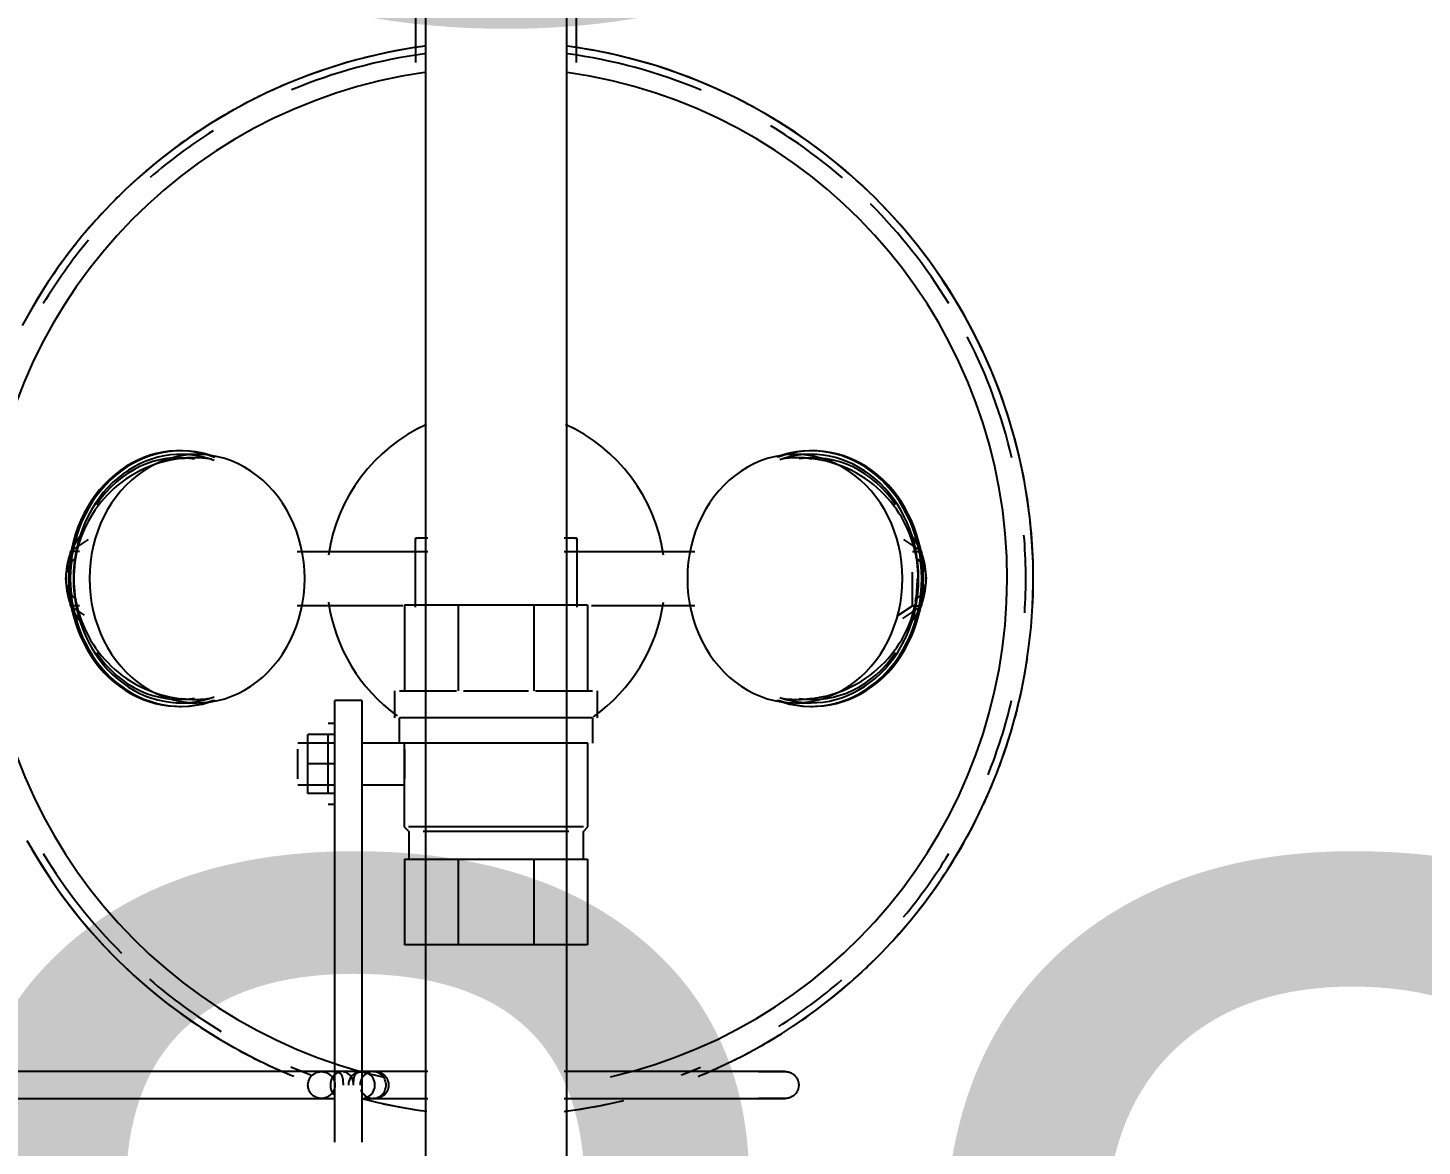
# Model space of a CAD drawing. Extents: x 15525 to 50715, y -3252 to 56414.
# Drawn here: x 38662 to 38991.5, y 32066.6 to 32331 of the extents above; entities that cross this region are included whole.
import ezdxf

# ---------------------------------------------------------------- set-up
doc = ezdxf.new("R2010")
doc.units = 0
doc.header["$MEASUREMENT"] = 0
doc.layers.add('H-Fixtures__Sink', color=252, linetype='CONTINUOUS')
doc.layers.add('RM$TXT', color=4, linetype='CONTINUOUS')
doc.styles.add('Arial', font='arial.ttf')

msp = doc.modelspace()

# ---------------------------------------------------------------- linework, layer by layer
at = {"layer": 'H-Fixtures__Sink'}
for p, q in [((38753.57, 32400.28), (38753.57, 32322.83)), ((38755.92, 32399.69), (38755.92, 31827.27)), ((38789.32, 31827.27), (38789.32, 32399.69)), ((38791.67, 32322.83), (38791.67, 32400.28)), ((38698.14, 32231.04), (38697.74, 32231.04)), ((38701.95, 32230.19), (38698.14, 32230.19)), ((38847.09, 32230.19), (38843.28, 32230.19)), ((38847.49, 32231.04), (38847.09, 32231.04)), ((38672.03, 32207.24), (38676.29, 32210.08)), ((38756.49, 32210.35), (38753.59, 32210.35)), ((38753.59, 32194.09), (38753.59, 32210.35)), ((38753.59, 32210.35), (38753.59, 32210.02)), ((38791.69, 32210.35), (38788.75, 32210.35)), ((38791.69, 32210.02), (38791.69, 32210.35)), ((38791.69, 32210.35), (38791.69, 32194.09)), ((38868.94, 32210.08), (38873.2, 32207.24)), ((38672.03, 32194.41), (38672.03, 32207.24)), ((38674.17, 32207.24), (38672.03, 32207.24)), ((38756.49, 32207.17), (38725.6, 32207.17)), ((38819.63, 32207.17), (38788.75, 32207.17)), ((38871.06, 32207.24), (38873.2, 32207.24)), ((38873.2, 32207.24), (38873.2, 32194.41)), ((38871.06, 32194.41), (38871.06, 32202.33)), ((38675.35, 32192.19), (38672.03, 32194.41)), ((38674.17, 32194.41), (38672.03, 32194.41)), ((38725.6, 32194.47), (38750.6, 32194.47)), ((38750.99, 32194.59), (38763.66, 32194.59)), ((38750.99, 32194.59), (38750.99, 32174.27)), ((38763.66, 32194.59), (38781.58, 32194.59)), ((38763.66, 32194.59), (38763.66, 32174.27)), ((38781.58, 32194.59), (38794.25, 32194.59)), ((38781.58, 32194.59), (38781.58, 32174.27)), ((38794.25, 32194.59), (38794.25, 32174.27)), ((38795.15, 32194.47), (38819.63, 32194.47)), ((38867.35, 32191.93), (38871.06, 32194.41)), ((38873.2, 32194.41), (38868.71, 32191.42)), ((38871.06, 32194.41), (38873.2, 32194.41)), ((38748.62, 32174.27), (38748.62, 32167.92)), ((38749.79, 32174.27), (38763.29, 32174.27)), ((38764.95, 32174.27), (38772.62, 32174.27)), ((38772.62, 32174.27), (38780.29, 32174.27)), ((38781.94, 32174.27), (38795.45, 32174.27)), ((38796.62, 32167.92), (38796.62, 32174.27)), ((38697.74, 32170.6), (38698.14, 32170.6)), ((38698.14, 32171.46), (38701.95, 32171.46)), ((38734.52, 32090.03), (38734.52, 32171.97)), ((38740.87, 32171.97), (38734.52, 32171.97)), ((38740.87, 32171.97), (38740.87, 32090.03)), ((38843.28, 32171.46), (38847.09, 32171.46)), ((38847.09, 32170.6), (38847.49, 32170.6)), ((38749.76, 32167.92), (38749.76, 32161.95)), ((38772.62, 32167.92), (38749.79, 32167.92)), ((38795.45, 32167.92), (38772.62, 32167.92)), ((38795.48, 32161.95), (38795.48, 32167.92)), ((38728.17, 32157.01), (38728.17, 32163.99)), ((38734.52, 32163.99), (38728.17, 32163.99)), ((38734.52, 32166.53), (38732.93, 32166.53)), ((38734.52, 32161.95), (38725.75, 32161.95)), ((38732.93, 32157.01), (38732.93, 32163.74)), ((38750.99, 32161.95), (38740.87, 32161.95)), ((38772.62, 32161.95), (38750.88, 32161.95)), ((38750.9, 32161.95), (38750.9, 32142.14)), ((38794.36, 32161.95), (38772.62, 32161.95)), ((38794.34, 32142.14), (38794.34, 32161.95)), ((38725.75, 32157.01), (38725.75, 32160.5)), ((38750.99, 32160.5), (38750.99, 32157.01)), ((38725.75, 32153.51), (38725.75, 32157.01)), ((38728.17, 32150.02), (38728.17, 32157.01)), ((38734.52, 32157.01), (38728.17, 32157.01)), ((38732.93, 32150.27), (38732.93, 32157.01)), ((38750.99, 32157.01), (38750.99, 32153.51)), ((38725.75, 32152.06), (38734.52, 32152.06)), ((38740.87, 32152.06), (38750.99, 32152.06)), ((38734.52, 32150.02), (38728.17, 32150.02)), ((38732.93, 32147.48), (38734.52, 32147.48)), ((38750.9, 32142.14), (38751.98, 32141.06)), ((38772.62, 32142.14), (38751.96, 32142.14)), ((38751.98, 32141.06), (38751.98, 32134.52)), ((38772.62, 32141.06), (38755.42, 32141.06)), ((38793.27, 32142.14), (38772.62, 32142.14)), ((38789.82, 32141.06), (38772.62, 32141.06)), ((38793.26, 32141.06), (38794.34, 32142.14)), ((38793.26, 32134.52), (38793.26, 32141.06)), ((38750.99, 32134.52), (38763.66, 32134.52)), ((38750.99, 32134.52), (38750.99, 32114.2)), ((38763.66, 32134.52), (38781.58, 32134.52)), ((38763.66, 32134.52), (38763.66, 32114.2)), ((38781.58, 32134.52), (38794.25, 32134.52)), ((38781.58, 32134.52), (38781.58, 32114.2)), ((38794.25, 32134.52), (38794.25, 32114.2)), ((38763.66, 32114.2), (38750.99, 32114.2)), ((38781.58, 32114.2), (38763.66, 32114.2)), ((38794.25, 32114.2), (38781.58, 32114.2)), ((38734.52, 32081.05), (38734.52, 32090.03)), ((38740.87, 32090.03), (38740.87, 32081.05)), ((38731.34, 32084.27), (38622.54, 32084.27)), ((38756.49, 32084.27), (38628.04, 32084.27)), ((38734.52, 32081.05), (38734.52, 32084.25)), ((38756.49, 32084.27), (38736.21, 32084.27)), ((38743.55, 32084.27), (38740.87, 32084.27)), ((38740.87, 32084.25), (38740.87, 32081.05)), ((38840.14, 32084.27), (38788.75, 32084.27)), ((38834.64, 32084.27), (38788.75, 32084.27)), ((38734.52, 32067.58), (38734.52, 32081.05)), ((38734.52, 32081.05), (38734.52, 32081.05)), ((38740.87, 32081.05), (38740.87, 32067.58)), ((38740.87, 32081.05), (38740.87, 32081.05)), ((38622.54, 32077.92), (38731.34, 32077.92)), ((38628.04, 32077.92), (38734.52, 32077.92)), ((38740.87, 32077.92), (38756.49, 32077.92)), ((38740.87, 32077.92), (38756.49, 32077.92)), ((38740.87, 32077.92), (38743.55, 32077.92)), ((38788.75, 32077.92), (38840.14, 32077.92)), ((38788.75, 32077.92), (38834.64, 32077.92)), ((38734.52, 32067.58), (38734.52, 32067.58)), ((38740.87, 32067.58), (38740.87, 32067.58))]:
    msp.add_line(p, q, dxfattribs=at)
at = {"layer": 'H-Fixtures__Sink', "flags": 128}
for points in [[(38755.92, 32326.7), (38752.38, 32326.2), (38747.39, 32325.29), (38742.43, 32324.18), (38737.52, 32322.88), (38732.67, 32321.37), (38727.88, 32319.68), (38723.16, 32317.8), (38718.52, 32315.72), (38713.97, 32313.47), (38709.51, 32311.03), (38705.16, 32308.42), (38700.91, 32305.64), (38696.77, 32302.69), (38692.76, 32299.57), (38688.88, 32296.3), (38685.13, 32292.88), (38681.51, 32289.3), (38678.05, 32285.59), (38674.73, 32281.74), (38671.58, 32277.76), (38668.58, 32273.66), (38665.75, 32269.44), (38663.09, 32265.11), (38660.61, 32260.68)], [(38822.73, 32084.14), (38826.71, 32085.92), (38831.26, 32088.17), (38835.72, 32090.61), (38840.08, 32093.22), (38844.33, 32096), (38848.46, 32098.96), (38852.47, 32102.07), (38856.36, 32105.34), (38860.11, 32108.77), (38863.72, 32112.34), (38867.19, 32116.05), (38870.5, 32119.9), (38873.66, 32123.88), (38876.66, 32127.98), (38879.48, 32132.2), (38882.14, 32136.53), (38884.63, 32140.96), (38886.93, 32145.49), (38889.05, 32150.11), (38890.99, 32154.8), (38892.73, 32159.57), (38894.29, 32164.41), (38895.64, 32169.3), (38896.81, 32174.25), (38897.77, 32179.24), (38898.53, 32184.26), (38899.09, 32189.31), (38899.45, 32194.37), (38899.61, 32199.45), (38899.56, 32204.53), (38899.31, 32209.6), (38898.86, 32214.66), (38898.21, 32219.7), (38897.35, 32224.71), (38896.3, 32229.68), (38895.04, 32234.6), (38893.6, 32239.47), (38891.95, 32244.27), (38890.12, 32249.01), (38888.1, 32253.67), (38885.89, 32258.25), (38883.51, 32262.73), (38880.94, 32267.12), (38878.2, 32271.4), (38875.3, 32275.56), (38872.23, 32279.61), (38869, 32283.53), (38865.61, 32287.32), (38862.08, 32290.97), (38858.4, 32294.47), (38854.59, 32297.83), (38850.64, 32301.03), (38846.57, 32304.07), (38842.39, 32306.94), (38838.09, 32309.65), (38833.68, 32312.18), (38829.18, 32314.53), (38824.59, 32316.7), (38819.91, 32318.69), (38815.16, 32320.48), (38810.34, 32322.09), (38805.46, 32323.5), (38800.53, 32324.72), (38795.55, 32325.73), (38790.54, 32326.55)], [(38702.15, 32229.39), (38700.83, 32229.39), (38699.52, 32229.34), (38698.21, 32229.22), (38696.91, 32229.05), (38695.62, 32228.81), (38694.35, 32228.52), (38693.1, 32228.18), (38691.88, 32227.78), (38690.69, 32227.33), (38689.52, 32226.83), (38688.39, 32226.28), (38687.29, 32225.69), (38686.23, 32225.06), (38685.21, 32224.39), (38684.23, 32223.69), (38683.29, 32222.95), (38682.39, 32222.19), (38681.54, 32221.4), (38680.72, 32220.58), (38679.95, 32219.74), (38679.22, 32218.88), (38678.54, 32218), (38677.89, 32217.11), (38677.29, 32216.2), (38676.72, 32215.28), (38676.2, 32214.35), (38675.72, 32213.4), (38675.27, 32212.45), (38674.87, 32211.49), (38674.5, 32210.53), (38674.17, 32209.56), (38673.87, 32208.59), (38673.62, 32207.61), (38673.39, 32206.63), (38673.21, 32205.64), (38673.06, 32204.65), (38672.94, 32203.67), (38672.86, 32202.68), (38672.81, 32201.69), (38672.8, 32200.82)], [(38872.43, 32200.82), (38872.41, 32201.81), (38872.36, 32202.8), (38872.28, 32203.79), (38872.16, 32204.78), (38872, 32205.77), (38871.81, 32206.75), (38871.58, 32207.73), (38871.32, 32208.71), (38871.02, 32209.68), (38870.69, 32210.65), (38870.31, 32211.62), (38869.9, 32212.57), (38869.45, 32213.52), (38868.97, 32214.46), (38868.44, 32215.39), (38867.87, 32216.31), (38867.26, 32217.22), (38866.61, 32218.11), (38865.92, 32218.99), (38865.18, 32219.85), (38864.4, 32220.68), (38863.59, 32221.5), (38862.72, 32222.29), (38861.82, 32223.05), (38860.87, 32223.78), (38859.89, 32224.48), (38858.86, 32225.14), (38857.8, 32225.77), (38856.7, 32226.35), (38855.56, 32226.89), (38854.39, 32227.39), (38853.2, 32227.83), (38851.97, 32228.22), (38850.72, 32228.56), (38849.45, 32228.85), (38848.16, 32229.07), (38846.86, 32229.24), (38845.55, 32229.35), (38844.23, 32229.39), (38843.08, 32229.39)], [(38670.96, 32200.82), (38670.97, 32201.08), (38670.98, 32201.33), (38671.01, 32201.58), (38671.04, 32201.83), (38671.09, 32202.08), (38671.14, 32202.33), (38671.21, 32202.58), (38671.28, 32202.82), (38671.37, 32203.06), (38671.46, 32203.29), (38671.57, 32203.53), (38671.68, 32203.75), (38671.8, 32203.98), (38671.93, 32204.19), (38672.07, 32204.41), (38672.22, 32204.61), (38672.37, 32204.81), (38672.54, 32205.01), (38672.71, 32205.2), (38672.89, 32205.38), (38673.07, 32205.55), (38673.27, 32205.72), (38673.46, 32205.87)], [(38871.71, 32205.91), (38871.91, 32205.76), (38872.11, 32205.6), (38872.29, 32205.42), (38872.47, 32205.25), (38872.65, 32205.06), (38872.81, 32204.87), (38872.97, 32204.67), (38873.12, 32204.46), (38873.26, 32204.25), (38873.39, 32204.04), (38873.52, 32203.81), (38873.63, 32203.59), (38873.74, 32203.36), (38873.84, 32203.12), (38873.92, 32202.88), (38874, 32202.64), (38874.07, 32202.4), (38874.13, 32202.15), (38874.18, 32201.9), (38874.21, 32201.65), (38874.24, 32201.4), (38874.26, 32201.14), (38874.27, 32200.89), (38874.27, 32200.82)], [(38673.52, 32195.73), (38673.32, 32195.88), (38673.12, 32196.05), (38672.94, 32196.22), (38672.76, 32196.4), (38672.58, 32196.58), (38672.42, 32196.78), (38672.26, 32196.97), (38672.11, 32197.18), (38671.97, 32197.39), (38671.83, 32197.61), (38671.71, 32197.83), (38671.6, 32198.05), (38671.49, 32198.29), (38671.39, 32198.52), (38671.31, 32198.76), (38671.23, 32199), (38671.16, 32199.25), (38671.1, 32199.49), (38671.05, 32199.74), (38671.02, 32199.99), (38670.99, 32200.25), (38670.97, 32200.5), (38670.96, 32200.75), (38670.96, 32200.82)], [(38672.8, 32200.82), (38672.82, 32199.83), (38672.87, 32198.84), (38672.95, 32197.85), (38673.07, 32196.86), (38673.23, 32195.88), (38673.42, 32194.89), (38673.65, 32193.91), (38673.91, 32192.93), (38674.21, 32191.96), (38674.54, 32190.99), (38674.92, 32190.03), (38675.33, 32189.07), (38675.78, 32188.12), (38676.26, 32187.18), (38676.79, 32186.25), (38677.36, 32185.33), (38677.97, 32184.42), (38678.62, 32183.53), (38679.31, 32182.65), (38680.05, 32181.8), (38680.83, 32180.96), (38681.64, 32180.15), (38682.51, 32179.36), (38683.41, 32178.59), (38684.35, 32177.86), (38685.34, 32177.16), (38686.37, 32176.5), (38687.43, 32175.87), (38688.53, 32175.29), (38689.67, 32174.75)], [(38843.08, 32172.26), (38844.4, 32172.25), (38845.71, 32172.31), (38847.02, 32172.42), (38848.32, 32172.6), (38849.61, 32172.83), (38850.88, 32173.12), (38852.13, 32173.47), (38853.35, 32173.87), (38854.54, 32174.32), (38855.71, 32174.82), (38856.84, 32175.36), (38857.94, 32175.95), (38859, 32176.58), (38860.02, 32177.25), (38861, 32177.95), (38861.94, 32178.69), (38862.83, 32179.45), (38863.69, 32180.25), (38864.51, 32181.06), (38865.28, 32181.9), (38866.01, 32182.76), (38866.69, 32183.64), (38867.34, 32184.54), (38867.94, 32185.44), (38868.51, 32186.37), (38869.03, 32187.3), (38869.51, 32188.24), (38869.96, 32189.19), (38870.36, 32190.15), (38870.73, 32191.11), (38871.06, 32192.08), (38871.36, 32193.06), (38871.61, 32194.04), (38871.84, 32195.02), (38872.02, 32196), (38872.17, 32196.99), (38872.29, 32197.98), (38872.37, 32198.97), (38872.42, 32199.96), (38872.43, 32200.82)], [(38874.27, 32200.82), (38874.26, 32200.57), (38874.25, 32200.31), (38874.22, 32200.06), (38874.19, 32199.81), (38874.14, 32199.56), (38874.09, 32199.31), (38874.02, 32199.07), (38873.95, 32198.82), (38873.86, 32198.58), (38873.77, 32198.35), (38873.66, 32198.12), (38873.55, 32197.89), (38873.43, 32197.67), (38873.3, 32197.45), (38873.16, 32197.24), (38873.01, 32197.03), (38872.86, 32196.83), (38872.69, 32196.63), (38872.52, 32196.45), (38872.34, 32196.27), (38872.16, 32196.09), (38871.96, 32195.93), (38871.77, 32195.77)], [(38689.67, 32174.75), (38690.84, 32174.26), (38692.03, 32173.81), (38693.26, 32173.42), (38694.51, 32173.08), (38695.78, 32172.8), (38697.07, 32172.57), (38698.37, 32172.4), (38699.68, 32172.3), (38701, 32172.25), (38702.15, 32172.26)], [(38661.73, 32138.91), (38664.29, 32134.53), (38667.03, 32130.25), (38669.94, 32126.08), (38673.01, 32122.04), (38676.24, 32118.12), (38679.62, 32114.33), (38683.16, 32110.68), (38686.83, 32107.17), (38690.65, 32103.82), (38694.59, 32100.62), (38698.66, 32097.58), (38702.85, 32094.7), (38707.15, 32092), (38711.55, 32089.47), (38716.06, 32087.11), (38720.65, 32084.94)], [(38734.52, 32084.27), (38734.3, 32084.27), (38734.09, 32084.27), (38733.88, 32084.27), (38733.68, 32084.27), (38733.49, 32084.27), (38733.3, 32084.27), (38733.12, 32084.27), (38732.95, 32084.27), (38732.78, 32084.27), (38732.63, 32084.27), (38732.48, 32084.27), (38732.34, 32084.27), (38732.2, 32084.27), (38732.08, 32084.27), (38731.97, 32084.27), (38731.86, 32084.27), (38731.77, 32084.27), (38731.68, 32084.27), (38731.6, 32084.27), (38731.54, 32084.27), (38731.48, 32084.27), (38731.43, 32084.27), (38731.39, 32084.27), (38731.37, 32084.27), (38731.35, 32084.27), (38731.34, 32084.27)], [(38744.04, 32084.27), (38744.04, 32084.27), (38744.02, 32084.27), (38744, 32084.27), (38743.96, 32084.27), (38743.92, 32084.27), (38743.86, 32084.27), (38743.8, 32084.27), (38743.72, 32084.27), (38743.64, 32084.27), (38743.54, 32084.27), (38743.44, 32084.27), (38743.33, 32084.27), (38743.2, 32084.27), (38743.07, 32084.27), (38742.93, 32084.27), (38742.79, 32084.27), (38742.63, 32084.27), (38742.47, 32084.27), (38742.3, 32084.27), (38742.12, 32084.27), (38741.93, 32084.27), (38741.74, 32084.27), (38741.54, 32084.27), (38741.33, 32084.27), (38741.12, 32084.27), (38740.91, 32084.27), (38740.87, 32084.27)], [(38743.55, 32084.27), (38743.65, 32084.27), (38743.73, 32084.27), (38743.8, 32084.27), (38743.87, 32084.27), (38743.92, 32084.27), (38743.97, 32084.27), (38744, 32084.27), (38744.02, 32084.27), (38744.04, 32084.27)], [(38744.04, 32084.27), (38744.17, 32084.26), (38744.3, 32084.26), (38744.42, 32084.24), (38744.55, 32084.23), (38744.67, 32084.2), (38744.8, 32084.18), (38744.92, 32084.14), (38745.04, 32084.11), (38745.16, 32084.06), (38745.28, 32084.02), (38745.4, 32083.96), (38745.51, 32083.91), (38745.62, 32083.85), (38745.73, 32083.78), (38745.84, 32083.71), (38745.94, 32083.64), (38746.04, 32083.56), (38746.14, 32083.48), (38746.23, 32083.39), (38746.32, 32083.3), (38746.41, 32083.21), (38746.49, 32083.12), (38746.57, 32083.02), (38746.64, 32082.91), (38746.71, 32082.81), (38746.78, 32082.7), (38746.84, 32082.59), (38746.9, 32082.48), (38746.95, 32082.36), (38747, 32082.24), (38747.05, 32082.12), (38747.08, 32082), (38747.12, 32081.88), (38747.15, 32081.76), (38747.17, 32081.63), (38747.19, 32081.51), (38747.2, 32081.38), (38747.21, 32081.25), (38747.22, 32081.13), (38747.22, 32081.09)], [(38834.64, 32084.27), (38834.9, 32084.27), (38835.15, 32084.27), (38835.4, 32084.27), (38835.66, 32084.27), (38835.91, 32084.27), (38836.15, 32084.27), (38836.4, 32084.27), (38836.64, 32084.27), (38836.88, 32084.27), (38837.12, 32084.27), (38837.35, 32084.27), (38837.58, 32084.27), (38837.8, 32084.27), (38838.02, 32084.27), (38838.23, 32084.27), (38838.44, 32084.27), (38838.64, 32084.27), (38838.83, 32084.27), (38839.02, 32084.27), (38839.2, 32084.27), (38839.37, 32084.27), (38839.54, 32084.27), (38839.7, 32084.27), (38839.85, 32084.27), (38839.99, 32084.27), (38840.12, 32084.27), (38840.24, 32084.27), (38840.36, 32084.27), (38840.47, 32084.27), (38840.56, 32084.27), (38840.65, 32084.27), (38840.73, 32084.27), (38840.8, 32084.27), (38840.85, 32084.27), (38840.9, 32084.27), (38840.94, 32084.27), (38840.97, 32084.27), (38840.99, 32084.27), (38840.99, 32084.27)], [(38840.99, 32084.27), (38840.99, 32084.27), (38840.97, 32084.27), (38840.95, 32084.27), (38840.91, 32084.27), (38840.87, 32084.27), (38840.81, 32084.27), (38840.75, 32084.27), (38840.67, 32084.27), (38840.59, 32084.27), (38840.49, 32084.27), (38840.39, 32084.27), (38840.28, 32084.27), (38840.16, 32084.27), (38840.14, 32084.27)], [(38840.99, 32084.27), (38841.12, 32084.26), (38841.25, 32084.26), (38841.37, 32084.24), (38841.5, 32084.23), (38841.63, 32084.2), (38841.75, 32084.18), (38841.87, 32084.14), (38841.99, 32084.11), (38842.11, 32084.06), (38842.23, 32084.02), (38842.35, 32083.96), (38842.46, 32083.91), (38842.57, 32083.85), (38842.68, 32083.78), (38842.79, 32083.71), (38842.89, 32083.64), (38842.99, 32083.56), (38843.09, 32083.48), (38843.18, 32083.39), (38843.27, 32083.3), (38843.36, 32083.21), (38843.44, 32083.12), (38843.52, 32083.02), (38843.6, 32082.91), (38843.67, 32082.81), (38843.73, 32082.7), (38843.79, 32082.59), (38843.85, 32082.48), (38843.91, 32082.36), (38843.95, 32082.24), (38844, 32082.12), (38844.04, 32082), (38844.07, 32081.88), (38844.1, 32081.76), (38844.12, 32081.63), (38844.14, 32081.51), (38844.16, 32081.38), (38844.17, 32081.25), (38844.17, 32081.13), (38844.17, 32081.09)], [(38747.22, 32081.09), (38747.22, 32080.97), (38747.21, 32080.84), (38747.2, 32080.71), (38747.18, 32080.59), (38747.15, 32080.46), (38747.13, 32080.34), (38747.09, 32080.21), (38747.06, 32080.09), (38747.01, 32079.97), (38746.97, 32079.86), (38746.92, 32079.74), (38746.86, 32079.63), (38746.8, 32079.51), (38746.73, 32079.41), (38746.66, 32079.3), (38746.59, 32079.2), (38746.51, 32079.1), (38746.43, 32079), (38746.34, 32078.9), (38746.26, 32078.81), (38746.16, 32078.73), (38746.07, 32078.64), (38745.97, 32078.57), (38745.86, 32078.49), (38745.76, 32078.42), (38745.65, 32078.35), (38745.54, 32078.29), (38745.43, 32078.23), (38745.31, 32078.18), (38745.19, 32078.13), (38745.07, 32078.09), (38744.95, 32078.05), (38744.83, 32078.02), (38744.71, 32077.99), (38744.58, 32077.96), (38744.46, 32077.94), (38744.33, 32077.93), (38744.2, 32077.92), (38744.08, 32077.92), (38744.04, 32077.92)], [(38844.17, 32081.09), (38844.17, 32080.97), (38844.16, 32080.84), (38844.15, 32080.71), (38844.13, 32080.59), (38844.11, 32080.46), (38844.08, 32080.34), (38844.05, 32080.21), (38844.01, 32080.09), (38843.97, 32079.97), (38843.92, 32079.86), (38843.87, 32079.74), (38843.81, 32079.63), (38843.75, 32079.51), (38843.68, 32079.41), (38843.61, 32079.3), (38843.54, 32079.2), (38843.46, 32079.1), (38843.38, 32079), (38843.3, 32078.9), (38843.21, 32078.81), (38843.11, 32078.73), (38843.02, 32078.64), (38842.92, 32078.57), (38842.82, 32078.49), (38842.71, 32078.42), (38842.6, 32078.35), (38842.49, 32078.29), (38842.38, 32078.23), (38842.26, 32078.18), (38842.14, 32078.13), (38842.03, 32078.09), (38841.9, 32078.05), (38841.78, 32078.02), (38841.66, 32077.99), (38841.53, 32077.96), (38841.41, 32077.94), (38841.28, 32077.93), (38841.16, 32077.92), (38841.03, 32077.92), (38840.99, 32077.92)], [(38731.34, 32077.92), (38731.35, 32077.92), (38731.36, 32077.92), (38731.39, 32077.92), (38731.42, 32077.92), (38731.47, 32077.92), (38731.53, 32077.92), (38731.59, 32077.92), (38731.67, 32077.92), (38731.75, 32077.92), (38731.84, 32077.92), (38731.95, 32077.92), (38732.06, 32077.92), (38732.18, 32077.92), (38732.31, 32077.92), (38732.45, 32077.92), (38732.6, 32077.92), (38732.76, 32077.92), (38732.92, 32077.92), (38733.09, 32077.92), (38733.27, 32077.92), (38733.45, 32077.92), (38733.65, 32077.92), (38733.85, 32077.92), (38734.05, 32077.92), (38734.26, 32077.92), (38734.48, 32077.92)], [(38740.87, 32077.92), (38741.09, 32077.92), (38741.3, 32077.92), (38741.5, 32077.92), (38741.7, 32077.92), (38741.9, 32077.92), (38742.08, 32077.92), (38742.26, 32077.92), (38742.44, 32077.92), (38742.6, 32077.92), (38742.76, 32077.92), (38742.91, 32077.92), (38743.05, 32077.92), (38743.18, 32077.92), (38743.3, 32077.92), (38743.42, 32077.92), (38743.52, 32077.92), (38743.62, 32077.92), (38743.71, 32077.92), (38743.78, 32077.92), (38743.85, 32077.92), (38743.91, 32077.92), (38743.95, 32077.92), (38743.99, 32077.92), (38744.02, 32077.92), (38744.04, 32077.92), (38744.04, 32077.92)], [(38740.87, 32077.87), (38744.71, 32076.93), (38749.68, 32075.91), (38754.7, 32075.09)], [(38744.04, 32077.92), (38744.04, 32077.92), (38744.02, 32077.92), (38744, 32077.92), (38743.96, 32077.92), (38743.92, 32077.92), (38743.86, 32077.92), (38743.8, 32077.92), (38743.72, 32077.92), (38743.64, 32077.92), (38743.55, 32077.92)], [(38788.75, 32074.87), (38792.85, 32075.44), (38797.85, 32076.35), (38802.81, 32077.46)], [(38840.99, 32077.92), (38840.99, 32077.92), (38840.97, 32077.92), (38840.95, 32077.92), (38840.91, 32077.92), (38840.87, 32077.92), (38840.81, 32077.92), (38840.75, 32077.92), (38840.67, 32077.92), (38840.59, 32077.92), (38840.49, 32077.92), (38840.39, 32077.92), (38840.28, 32077.92), (38840.16, 32077.92), (38840.02, 32077.92), (38839.89, 32077.92), (38839.74, 32077.92), (38839.58, 32077.92), (38839.42, 32077.92), (38839.25, 32077.92), (38839.07, 32077.92), (38838.88, 32077.92), (38838.69, 32077.92), (38838.49, 32077.92), (38838.29, 32077.92), (38838.08, 32077.92), (38837.86, 32077.92), (38837.64, 32077.92), (38837.41, 32077.92), (38837.18, 32077.92), (38836.95, 32077.92), (38836.71, 32077.92), (38836.47, 32077.92), (38836.22, 32077.92), (38835.97, 32077.92), (38835.72, 32077.92), (38835.47, 32077.92), (38835.22, 32077.92), (38834.97, 32077.92), (38834.71, 32077.92), (38834.64, 32077.92)], [(38840.14, 32077.92), (38840.27, 32077.92), (38840.38, 32077.92), (38840.48, 32077.92), (38840.58, 32077.92), (38840.66, 32077.92), (38840.74, 32077.92), (38840.81, 32077.92), (38840.86, 32077.92), (38840.91, 32077.92), (38840.95, 32077.92), (38840.97, 32077.92), (38840.99, 32077.92), (38840.99, 32077.92)]]:
    msp.add_lwpolyline(points, dxfattribs=at)
at = {"layer": 'H-Fixtures__Sink'}
for centre, radius, start, end in [((38772.62, 32200.82), 127, 97.6598, 114.5559), ((38772.62, 32200.82), 127, 64.5809, 82.3742), ((38772.62, 32200.82), 125.23, 97.768, 112.7125), ((38772.62, 32200.82), 125.23, 67.1983, 82.2673), ((38772.62, 32200.82), 120.83, 98.0511, 257.3235), ((38772.62, 32200.82), 120.83, 282.9498, 81.9876), ((38772.62, 32200.82), 127, 115.9144, 118.1882), ((38772.62, 32200.82), 127, 61.4104, 63.9852), ((38772.62, 32200.82), 127, 119.2579, 121.7719), ((38772.62, 32200.82), 127, 46.0366, 60.7998), ((38772.62, 32200.82), 127, 123.6696, 132.9529), ((38772.62, 32200.82), 125.23, 122.2631, 130.7535), ((38772.62, 32200.82), 125.23, 49.1421, 58.7377), ((38772.62, 32200.82), 127, 133.5355, 136.1093), ((38772.62, 32200.82), 125.23, 31.2843, 45.0244), ((38772.62, 32200.82), 127, 29.4129, 45.236), ((38772.62, 32200.82), 127, 137.1211, 139.826), ((38772.62, 32200.82), 127, 141.4755, 150.5871), ((38772.62, 32200.82), 125.23, 140.3016, 148.7157), ((38772.62, 32200.82), 127, 10.5179, 28.7096), ((38772.62, 32200.82), 125.23, 13.1918, 27.1767), ((38772.61, 32200.82), 39.97, 114.2131, 171.9754), ((38772.61, 32200.82), 39.97, 8.0246, 65.7772), ((38772.62, 32200.82), 127, 7.3003, 9.7569), ((38772.62, 32200.82), 127, 357.0116, 6.6367), ((38772.62, 32200.82), 125.23, 356.2768, 4.7208), ((38772.61, 32200.82), 39.97, 188.0246, 234.1714), ((38772.61, 32200.82), 39.97, 305.2253, 351.9754), ((38772.62, 32200.82), 127, 349.9031, 351.4994), ((38772.62, 32200.82), 127, 339.5287, 348.5323), ((38772.62, 32200.82), 125.23, 338.2603, 346.71), ((38772.62, 32200.82), 127, 335.1227, 337.6701), ((38772.62, 32200.82), 127, 331.2904, 334.1779), ((38772.62, 32200.82), 127, 209.4129, 225.236), ((38772.62, 32200.82), 127, 321.4755, 330.5871), ((38772.62, 32200.82), 125.23, 211.2843, 225.0244), ((38772.62, 32200.82), 125.23, 320.3016, 328.7157), ((38772.62, 32200.82), 127, 317.6009, 319.826), ((38772.62, 32200.82), 127, 313.5355, 316.1093), ((38772.62, 32200.82), 127, 226.0366, 240.7998), ((38772.62, 32200.82), 127, 303.5227, 312.9529), ((38772.62, 32200.82), 125.23, 229.1421, 238.7377), ((38772.62, 32200.82), 125.23, 302.2631, 310.7535), ((38772.62, 32200.82), 127, 299.2579, 301.7719), ((38772.62, 32200.82), 127, 241.4104, 243.9852), ((38772.62, 32200.82), 127, 295.9144, 298.1882), ((38772.62, 32200.82), 127, 244.5809, 247.8874), ((38772.62, 32200.82), 125.23, 247.1983, 249.5317), ((38772.62, 32200.82), 125.23, 290.4394, 292.7125), ((38772.62, 32200.82), 127, 292.0901, 294.5559), ((38772.62, 32200.82), 127, 257.8266, 262.6012), ((38772.62, 32200.82), 127, 277.3988, 281.8601)]:
    msp.add_arc(centre, radius, start, end, dxfattribs=at)
for centre, major_axis, ratio, start_param, end_param in [((38697.74, 32200.82), (0, -30.22), 0.866025, 2.81663, 4.712389), ((38698.14, 32200.82), (0, -30.22), 0.866025, 2.827433, 4.712389), ((38698.14, 32200.82), (0, -29.37), 0.866025, 2.827433, 4.712389), ((38701.95, 32200.82), (0, -29.37), 0.866025, 1.570796, 4.712389), ((38697.74, 32200.82), (0, -28.57), 0.866025, 2.997022, 4.055828), ((38843.28, 32200.82), (0, -29.37), 0.866025, 1.570796, 4.712389), ((38847.09, 32200.82), (0, -30.22), 0.866025, 1.570796, 3.455752), ((38847.49, 32200.82), (0, -30.22), 0.866025, 1.570796, 3.455752), ((38847.09, 32200.82), (0, -29.37), 0.866025, 1.570796, 3.437457), ((38847.49, 32200.82), (0, -28.57), 0.866025, 2.227357, 3.272962), ((38701.55, 32200.82), (0, -28.57), 0.866025, 3.010223, 3.272962), ((38701.55, 32200.82), (0, -28.57), 0.866025, 2.984925, 3.272033), ((38843.67, 32200.82), (0, -28.57), 0.866025, 2.997022, 3.286163), ((38843.67, 32200.82), (0, -28.57), 0.866025, 3.025443, 3.286009), ((38683.8, 32200.82), (0, -14.88), 0.866025, 3.926991, 4.712389), ((38861.43, 32200.82), (0, -14.88), 0.866025, 1.570796, 2.356194), ((38683.8, 32200.82), (0, -14.88), 0.866025, 4.712389, 5.497787), ((38697.74, 32200.82), (0, -30.22), 0.866025, 4.712389, 6.597345), ((38698.14, 32200.82), (0, -30.22), 0.866025, 4.712389, 6.597345), ((38698.14, 32200.82), (0, -29.37), 0.866025, 4.712389, 6.597345), ((38701.95, 32200.82), (0, -29.37), 0.866025, 4.712389, 7.853982), ((38843.28, 32200.82), (0, -29.37), 0.866025, 4.712389, 7.853982), ((38847.09, 32200.82), (0, -30.22), 0.866025, 5.969026, 7.853982), ((38847.49, 32200.82), (0, -30.22), 0.866025, 5.969026, 7.853982), ((38847.09, 32200.82), (0, -29.37), 0.866025, 5.987321, 7.853982), ((38861.43, 32200.82), (0, -14.88), 0.866025, 0.785398, 1.570796), ((38847.49, 32200.82), (0, -28.57), 0.866025, 1.379606, 1.570796), ((38847.49, 32200.82), (0, -28.57), 0.866025, 1.207661, 1.355019), ((38697.74, 32200.82), (0, -28.57), 0.866025, 5.36895, 6.427755), ((38847.49, 32200.82), (0, -28.57), 0.866025, 6.151816, 7.197421), ((38701.55, 32200.82), (0, -28.57), 0.866025, 6.151816, 6.414555), ((38701.55, 32200.82), (0, -28.57), 0.866025, 6.152745, 6.439853), ((38843.67, 32200.82), (0, -28.57), 0.866025, 6.138615, 6.427755), ((38843.67, 32200.82), (0, -28.57), 0.866025, 6.138769, 6.399335), ((38736.21, 32081.09), (0, -3.18), 0.866025, 1.570796, 4.712389), ((38740.87, 32081.09), (0, -3.18), 0.987593, 1.570796, 4.712389), ((38736.21, 32081.09), (0, -3.18), 0.866025, 4.712389, 5.497787), ((38740.87, 32081.09), (0, -3.18), 0.987593, 0, 1.570796)]:
    msp.add_ellipse(centre, major_axis=major_axis, ratio=ratio, start_param=start_param, end_param=end_param, dxfattribs=at)
for points, knots in [([(38728.17, 32081.09), (38728.17, 32081.65), (38728.39, 32082.48), (38729.07, 32083.36), (38729.74, 32083.87), (38730.51, 32084.19), (38731.34, 32084.3), (38732.17, 32084.19), (38732.95, 32083.87), (38733.61, 32083.36), (38734.12, 32082.7), (38734.45, 32081.92), (38734.52, 32081.37), (38734.52, 32081.09)], [0, 0, 0, 0, 0.166667, 0.25, 0.333333, 0.416667, 0.5, 0.583333, 0.666667, 0.75, 0.833333, 0.916667, 1, 1, 1, 1]), ([(38734.52, 32081.09), (38734.52, 32081.5), (38734.52, 32082.09), (38734.52, 32082.8), (38734.52, 32083.32), (38734.52, 32083.78), (38734.52, 32084.11), (38734.52, 32084.27), (38734.52, 32084.28), (38734.52, 32084.25)], [-1, -1, -1, -1, -0.785714, -0.678571, -0.571429, -0.428571, -0.285714, -0.142857, 0, 0, 0, 0]), ([(38734.52, 32084.25), (38734.64, 32084.24), (38734.81, 32084.23), (38735.03, 32084.19), (38735.18, 32084.15), (38735.32, 32084.11), (38735.45, 32084.06), (38735.57, 32083.99), (38735.69, 32083.92), (38735.79, 32083.84), (38735.88, 32083.75), (38735.95, 32083.65), (38736.03, 32083.55), (38736.09, 32083.43), (38736.15, 32083.31), (38736.2, 32083.18), (38736.24, 32083.05), (38736.29, 32082.9), (38736.33, 32082.71), (38736.4, 32082.35), (38736.45, 32081.79), (38736.46, 32081.33), (38736.45, 32081.09)], [-1, -1, -1, -1, -0.928571, -0.892857, -0.857143, -0.821429, -0.785714, -0.75, -0.714286, -0.678571, -0.642857, -0.607143, -0.571429, -0.535714, -0.5, -0.464286, -0.428571, -0.392857, -0.357143, -0.285714, -0.142857, 0, 0, 0, 0]), ([(38738.94, 32081.09), (38738.93, 32081.33), (38738.93, 32081.79), (38738.99, 32082.35), (38739.05, 32082.71), (38739.1, 32082.9), (38739.14, 32083.05), (38739.19, 32083.18), (38739.24, 32083.31), (38739.29, 32083.43), (38739.36, 32083.55), (38739.43, 32083.65), (38739.51, 32083.75), (38739.6, 32083.84), (38739.7, 32083.92), (38739.81, 32083.99), (38739.93, 32084.06), (38740.07, 32084.11), (38740.21, 32084.15), (38740.36, 32084.19), (38740.57, 32084.23), (38740.75, 32084.24), (38740.87, 32084.25)], [-1, -1, -1, -1, -0.857143, -0.714286, -0.642857, -0.607143, -0.571429, -0.535714, -0.5, -0.464286, -0.428571, -0.392857, -0.357143, -0.321429, -0.285714, -0.25, -0.214286, -0.178571, -0.142857, -0.107143, -0.071429, 0, 0, 0, 0]), ([(38740.87, 32084.25), (38740.87, 32084.29), (38740.87, 32084.26), (38740.87, 32084.11), (38740.87, 32083.98), (38740.87, 32083.79), (38740.87, 32083.53), (38740.87, 32083.17), (38740.87, 32082.64), (38740.87, 32081.89), (38740.87, 32081.37), (38740.87, 32081.09)], [-1, -1, -1, -1, -0.785714, -0.732143, -0.678571, -0.571429, -0.5, -0.428571, -0.285714, -0.142857, 0, 0, 0, 0]), ([(38734.52, 32081.09), (38734.52, 32080.54), (38734.29, 32079.71), (38733.61, 32078.82), (38732.95, 32078.31), (38732.17, 32077.99), (38731.34, 32077.88), (38730.51, 32077.99), (38729.74, 32078.31), (38729.07, 32078.82), (38728.56, 32079.49), (38728.24, 32080.26), (38728.17, 32080.81), (38728.17, 32081.09)], [0, 0, 0, 0, 0.166667, 0.25, 0.333333, 0.416667, 0.5, 0.583333, 0.666667, 0.75, 0.833333, 0.916667, 1, 1, 1, 1])]:
    msp.add_open_spline(points, degree=3, knots=knots, dxfattribs=at)
for points in [[(38746.63, 32081.09), (38746.63, 32081.46), (38746.51, 32082.2), (38745.96, 32083.18), (38745.11, 32083.9), (38744.09, 32084.28), (38743, 32084.28), (38741.98, 32083.9), (38741.16, 32083.18), (38740.61, 32082.2), (38740.49, 32081.46), (38740.49, 32081.09)], [(38740.67, 32080), (38740.79, 32079.66), (38741.16, 32079.01), (38741.98, 32078.29), (38743, 32077.9), (38744.09, 32077.9), (38745.12, 32078.28), (38745.96, 32079), (38746.51, 32079.98), (38746.63, 32080.72), (38746.63, 32081.09)]]:
    msp.add_open_spline(points, degree=3, dxfattribs=at)

# ---------------------------------------------------------------- texts
at = {"layer": 'RM$TXT', "insert": (38799.12, 30806.5), "char_height": 304.8, "attachment_point": 8, "style": 'Arial'}
msp.add_mtext('353B^M^JSTORES^M^JSTORE^M^J.83^M^J55-PVC (IND ENG)^M^J558-BIO INNOVATN HUB^M^J', dxfattribs=at)

doc.saveas('drawing.dxf')
